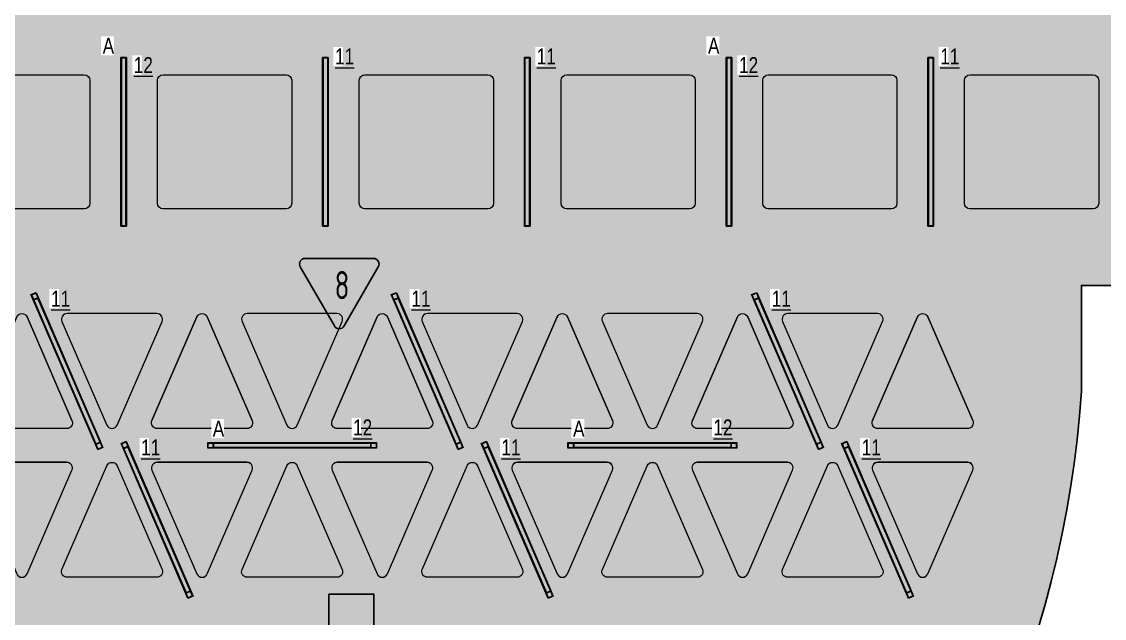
# Model space of a CAD drawing. Header units: millimetres. Extents: x -510890 to 418982, y -118257 to 141350.
# Drawn here: x -197412 to -187796, y 112894 to 118193 of the extents above; entities that cross this region are included whole.
import ezdxf

# ---------------------------------------------------------------- set-up
doc = ezdxf.new("R2010")
doc.units = ezdxf.units.MM
for name, color, linetype, lineweight in [('_ЭОМ_ОБЩ_Освещение_текст тип светильника', 172, 'Continuous', 50), ('_ЭОМ_светильник А', 1, 'Continuous', 35), ('_ЭОМ_светильник Р', 4, 'Continuous', 35), ('АР_Потолки_Штриховка', 252, 'Continuous', 0)]:
    doc.layers.add(name, color=color, linetype=linetype, lineweight=lineweight)
doc.layers.add('RAL 9010', color=7, linetype='Continuous')
doc.layers.add('X-ref Light', color=250, linetype='Continuous')
for name, color, linetype, lineweight, true_color in [('АР_Потолок_RAL 095 85 40', 7, 'Continuous', 5, 0xddc87a), ('АР_Потолок_RAL 100 70 20', 7, 'Continuous', 5, 0xb3ac85), ('АР_Потолок_Покраска', 7, 'Continuous', 5, 0x007399), ('АР_Потолок_Текстура дерево', 7, 'Continuous', 5, 0xe7bf8e)]:
    doc.layers.add(name, color=color, linetype=linetype, lineweight=lineweight, true_color=true_color)
doc.layers.get('X-ref Light').off()
doc.styles.add('ISOCPEUR', font='isocpeur.ttf', dxfattribs={"height": 799.9999999999999})
doc.styles.add('ГОСТ', font='cad.shx', dxfattribs={"width": 0.8})

# ---------------------------------------------------------------- blocks, each defined once
blk = doc.blocks.new('RVE-PLS5070-1500-P')
at = {"color": 0, "linetype": 'ByBlock', "lineweight": -2, "ltscale": 40}
for points in [[(750, -25), (-750, -25), (-750, 25), (750, 25)], [(745, -20), (-745, -20), (-745, 20), (745, 20)]]:
    blk.add_lwpolyline(points, close=True, dxfattribs=at)
blk = doc.blocks.new('A$C35e846bc')
at = {"layer": 'АР_Потолки_Штриховка', "color": 18, "lineweight": 18, "ltscale": 100, "true_color": 0x000000}
for points in [[(11973.65490461164, 59619.99861560436), (11973.65490461164, 58119.99861560436), (12023.65490461164, 58119.99861560436), (12023.65490461164, 59619.99861560436)], [(13765.65490461164, 59619.99861560436), (13765.65490461164, 58119.99861560436), (13815.65490461164, 58119.99861560436), (13815.65490461164, 59619.99861560436)], [(15557.65490461164, 59619.99861560436), (15557.65490461164, 58119.99861560436), (15607.65490461164, 58119.99861560436), (15607.65490461164, 59619.99861560436)], [(17349.65490461164, 59619.99861560436), (17349.65490461164, 58119.99861560436), (17399.65490461164, 58119.99861560436), (17399.65490461164, 59619.99861560436)], [(19141.65490461164, 59619.99861560436), (19141.65490461164, 58119.99861560436), (19191.65490461164, 58119.99861560436), (19191.65490461164, 59619.99861560436)], [(11978.65490461164, 59614.99861560436), (11978.65490461164, 58124.99861560436), (12018.65490461164, 58124.99861560436), (12018.65490461164, 59614.99861560436)], [(13770.65490461164, 59614.99861560436), (13770.65490461164, 58124.99861560436), (13810.65490461164, 58124.99861560436), (13810.65490461164, 59614.99861560436)], [(15562.65490461164, 59614.99861560436), (15562.65490461164, 58124.99861560436), (15602.65490461164, 58124.99861560436), (15602.65490461164, 59614.99861560436)], [(17354.65490461164, 59614.99861560436), (17354.65490461164, 58124.99861560436), (17394.65490461164, 58124.99861560436), (17394.65490461164, 59614.99861560436)], [(19146.65490461164, 59614.99861560436), (19146.65490461164, 58124.99861560436), (19186.65490461164, 58124.99861560436), (19186.65490461164, 59614.99861560436)], [(11795.75937178754, 56201.73290471407), (11239.29273322248, 57486.39040474268), (11193.41239836835, 57466.51592771383), (11749.87903693342, 56181.85842768522)], [(11789.18389037275, 56204.33349053236), (11236.69214728498, 57479.81492344709), (11199.98787978315, 57463.91534189554), (11752.47962287092, 56188.43390898081)], [(14995.75937178754, 56201.73290471407), (14439.29273322248, 57486.39040474268), (14393.41239836835, 57466.51592771383), (14949.87903693342, 56181.85842768522)], [(14989.18389037275, 56204.33349053236), (14436.69214728498, 57479.81492344709), (14399.98787978315, 57463.91534189554), (14952.47962287092, 56188.43390898081)], [(18195.75937178754, 56201.73290471407), (17639.29273322248, 57486.39040474268), (17593.41239836835, 57466.51592771383), (18149.87903693342, 56181.85842768522)], [(18189.18389037275, 56204.33349053236), (17636.69214728498, 57479.81492344709), (17599.98787978315, 57463.91534189554), (18152.47962287092, 56188.43390898081)], [(12595.75937178754, 54880.98236547085), (12039.29273322248, 56165.63986549946), (11993.41239836835, 56145.76538847061), (12549.87903693342, 54861.107888442)], [(12589.18389037275, 54883.58295128914), (12036.69214728498, 56159.06438420387), (11999.98787978315, 56143.16480265232), (12552.47962287092, 54867.68336973758)], [(12794.58500292921, 56198.74914656254), (14194.58500292921, 56198.74914656254), (14194.58500292921, 56148.74914656254), (12794.58500292921, 56148.74914656254)], [(12799.58500292921, 56193.74914656254), (14189.58500292921, 56193.74914656254), (14189.58500292921, 56153.74914656254), (12799.58500292921, 56153.74914656254)], [(15795.75937178754, 54880.98236547085), (15239.29273322248, 56165.63986549946), (15193.41239836835, 56145.76538847061), (15749.87903693342, 54861.107888442)], [(15789.18389037275, 54883.58295128914), (15236.69214728498, 56159.06438420387), (15199.98787978315, 56143.16480265232), (15752.47962287092, 54867.68336973758)], [(15994.58500292921, 56198.74914656254), (17394.58500292921, 56198.74914656254), (17394.58500292921, 56148.74914656254), (15994.58500292921, 56148.74914656254)], [(15999.58500292921, 56193.74914656254), (17389.58500292921, 56193.74914656254), (17389.58500292921, 56153.74914656254), (15999.58500292921, 56153.74914656254)], [(18995.75937178754, 54880.98236547085), (18439.29273322248, 56165.63986549946), (18393.41239836835, 56145.76538847061), (18949.87903693342, 54861.107888442)], [(18989.18389037275, 54883.58295128914), (18436.69214728498, 56159.06438420387), (18399.98787978315, 56143.16480265232), (18952.47962287092, 54867.68336973758)]]:
    blk.add_lwpolyline(points, close=True, dxfattribs=at)
for points in [[(10556.65490842634, 59465.99860725971), (11648.65490842634, 59465.99860725971, -0.414213562373095), (11698.65490842634, 59415.99860725971), (11698.65490842634, 58323.99860725971, -0.414213562373095), (11648.65490842634, 58273.99860725971), (10556.65490842634, 58273.99860725971, -0.414213562373095), (10506.65490842634, 58323.99860725971), (10506.65490842634, 59415.99860725971, -0.414213562373095)], [(12298.65490842634, 58323.99860725971), (12298.65490842634, 59415.99860725971, -0.414213562373095), (12348.65490842634, 59465.99860725971), (13440.65490842634, 59465.99860725971, -0.414213562373095), (13490.65490842634, 59415.99860725971), (13490.65490842634, 58323.99860725971, -0.414213562373095), (13440.65490842634, 58273.99860725971), (12348.65490842634, 58273.99860725971, -0.414213562373095)], [(14140.65490842634, 59465.99860725971), (15232.65490842634, 59465.99860725971, -0.414213562373095), (15282.65490842634, 59415.99860725971), (15282.65490842634, 58323.99860725971, -0.414213562373095), (15232.65490842634, 58273.99860725971), (14140.65490842634, 58273.99860725971, -0.414213562373095), (14090.65490842634, 58323.99860725971), (14090.65490842634, 59415.99860725971, -0.414213562373095)], [(15882.65490842634, 58323.99860725971), (15882.65490842634, 59415.99860725971, -0.414213562373095), (15932.65490842634, 59465.99860725971), (17024.65490842634, 59465.99860725971, -0.414213562373095), (17074.65490842634, 59415.99860725971), (17074.65490842634, 58323.99860725971, -0.414213562373095), (17024.65490842634, 58273.99860725971), (15932.65490842634, 58273.99860725971, -0.414213562373095)], [(17724.65490842634, 59465.99860725971), (18816.65490842634, 59465.99860725971, -0.414213562373095), (18866.65490842634, 59415.99860725971), (18866.65490842634, 58323.99860725971, -0.414213562373095), (18816.65490842634, 58273.99860725971), (17724.65490842634, 58273.99860725971, -0.414213562373095), (17674.65490842634, 58323.99860725971), (17674.65490842634, 59415.99860725971, -0.414213562373095)], [(19466.65490842634, 58323.99860725971), (19466.65490842634, 59415.99860725971, -0.414213562373095), (19516.65490842634, 59465.99860725971), (20608.65490842634, 59465.99860725971, -0.414213562373095), (20658.65490842634, 59415.99860725971), (20658.65490842634, 58323.99860725971, -0.414213562373095), (20608.65490842634, 58273.99860725971), (19516.65490842634, 58273.99860725971, -0.414213562373095)]]:
    blk.add_lwpolyline(points, format="xyb", close=True, dxfattribs=at)
for points in [[(11539.31584361219, 56393.62362359138, -0.5396909000634912), (11493.43550780439, 56323.74914656254), (10695.73273184919, 56323.74914656254, -0.5396909000634947), (10649.85239699506, 56393.62362359138), (11048.70378497266, 57314.374162775, -0.6566107861974896), (11140.46445563459, 57314.374162775), (11539.31584361219, 56393.62362359138)], [(12339.31584361219, 57274.62520883651, 0.5396909000634912), (12293.43550780439, 57344.49968586536), (11495.73273184919, 57344.49968586536, 0.5396909000634947), (11449.85239699506, 57274.62520883651), (11848.70378497266, 56353.87466953369, 0.6566107861974896), (11940.46445563459, 56353.87466953369), (12339.31584361219, 57274.62520883651)], [(13139.31584361219, 56393.62362359138, -0.5396909000634912), (13093.43550780439, 56323.74914656254), (12295.73273184919, 56323.74914656254, -0.5396909000634947), (12249.85239699506, 56393.62362359138), (12648.70378497266, 57314.374162775, -0.6566107861974896), (12740.46445563459, 57314.374162775), (13139.31584361219, 56393.62362359138)], [(13939.31584361219, 57274.62520883651, 0.5396909000634912), (13893.43550780439, 57344.49968586536), (13095.73273184919, 57344.49968586536, 0.5396909000634947), (13049.85239699506, 57274.62520883651), (13448.70378497266, 56353.87466953369, 0.6566107861974896), (13540.46445563459, 56353.87466953369), (13939.31584361219, 57274.62520883651)], [(14739.31584361219, 56393.62362359138, -0.5396909000634912), (14693.43550780439, 56323.74914656254), (13895.73273184919, 56323.74914656254, -0.5396909000634947), (13849.85239699506, 56393.62362359138), (14248.70378497266, 57314.374162775, -0.6566107861974896), (14340.46445563459, 57314.374162775), (14739.31584361219, 56393.62362359138)], [(15539.31584361219, 57274.62520883651, 0.5396909000634912), (15493.43550780439, 57344.49968586536), (14695.73273184919, 57344.49968586536, 0.5396909000634947), (14649.85239699506, 57274.62520883651), (15048.70378497266, 56353.87466953369, 0.6566107861974896), (15140.46445563459, 56353.87466953369), (15539.31584361219, 57274.62520883651)], [(16339.31584361219, 56393.62362359138, -0.5396909000634912), (16293.43550780439, 56323.74914656254), (15495.73273184919, 56323.74914656254, -0.5396909000634947), (15449.85239699506, 56393.62362359138), (15848.70378497266, 57314.374162775, -0.6566107861974896), (15940.46445563459, 57314.374162775), (16339.31584361219, 56393.62362359138)], [(17139.31584361219, 57274.62520883651, 0.5396909000634912), (17093.43550780439, 57344.49968586536), (16295.73273184919, 57344.49968586536, 0.5396909000634947), (16249.85239699506, 57274.62520883651), (16648.70378497266, 56353.87466953369, 0.6566107861974896), (16740.46445563459, 56353.87466953369), (17139.31584361219, 57274.62520883651)], [(17939.31584361219, 56393.62362359138, -0.5396909000634912), (17893.43550780439, 56323.74914656254), (17095.73273184919, 56323.74914656254, -0.5396909000634947), (17049.85239699506, 56393.62362359138), (17448.70378497266, 57314.374162775, -0.6566107861974896), (17540.46445563459, 57314.374162775), (17939.31584361219, 56393.62362359138)], [(18739.31584361219, 57274.62520883651, 0.5396909000634912), (18693.43550780439, 57344.49968586536), (17895.73273184919, 57344.49968586536, 0.5396909000634947), (17849.85239699506, 57274.62520883651), (18248.70378497266, 56353.87466953369, 0.6566107861974896), (18340.46445563459, 56353.87466953369), (18739.31584361219, 57274.62520883651)], [(19539.31584361219, 56393.62362359138, -0.5396909000634912), (19493.43550780439, 56323.74914656254), (18695.73273184919, 56323.74914656254, -0.5396909000634947), (18649.85239699506, 56393.62362359138), (19048.70378497266, 57314.374162775, -0.6566107861974896), (19140.46445563459, 57314.374162775), (19539.31584361219, 56393.62362359138)], [(11539.31584361219, 55953.8746696529, 0.5396909000634912), (11493.43550780439, 56023.74914656254), (10695.73273184919, 56023.74914656254, 0.5396909000634947), (10649.85239699506, 55953.8746696529), (11048.70378497266, 55033.12413035007, 0.6566107861974896), (11140.46445563459, 55033.12413035007), (11539.31584361219, 55953.8746696529)], [(12339.31584361219, 55072.87308428856, -0.5396909000634912), (12293.43550780439, 55002.99860725971), (11495.73273184919, 55002.99860725971, -0.5396909000634947), (11449.85239699506, 55072.87308428856), (11848.70378497266, 55993.62362359138, -0.6566107861974896), (11940.46445563459, 55993.62362359138), (12339.31584361219, 55072.87308428856)], [(13139.31584361219, 55953.8746696529, 0.5396909000634912), (13093.43550780439, 56023.74914656254), (12295.73273184919, 56023.74914656254, 0.5396909000634947), (12249.85239699506, 55953.8746696529), (12648.70378497266, 55033.12413035007, 0.6566107861974896), (12740.46445563459, 55033.12413035007), (13139.31584361219, 55953.8746696529)], [(13939.31584361219, 55072.87308428856, -0.5396909000634912), (13893.43550780439, 55002.99860725971), (13095.73273184919, 55002.99860725971, -0.5396909000634947), (13049.85239699506, 55072.87308428856), (13448.70378497266, 55993.62362359138, -0.6566107861974896), (13540.46445563459, 55993.62362359138), (13939.31584361219, 55072.87308428856)], [(14739.31584361219, 55953.8746696529, 0.5396909000634912), (14693.43550780439, 56023.74914656254), (13895.73273184919, 56023.74914656254, 0.5396909000634947), (13849.85239699506, 55953.8746696529), (14248.70378497266, 55033.12413035007, 0.6566107861974896), (14340.46445563459, 55033.12413035007), (14739.31584361219, 55953.8746696529)], [(15539.31584361219, 55072.87308428856, -0.5396909000634912), (15493.43550780439, 55002.99860725971), (14695.73273184919, 55002.99860725971, -0.5396909000634947), (14649.85239699506, 55072.87308428856), (15048.70378497266, 55993.62362359138, -0.6566107861974896), (15140.46445563459, 55993.62362359138), (15539.31584361219, 55072.87308428856)], [(16339.31584361219, 55953.8746696529, 0.5396909000634912), (16293.43550780439, 56023.74914656254), (15495.73273184919, 56023.74914656254, 0.5396909000634947), (15449.85239699506, 55953.8746696529), (15848.70378497266, 55033.12413035007, 0.6566107861974896), (15940.46445563459, 55033.12413035007), (16339.31584361219, 55953.8746696529)], [(17139.31584361219, 55072.87308428856, -0.5396909000634912), (17093.43550780439, 55002.99860725971), (16295.73273184919, 55002.99860725971, -0.5396909000634947), (16249.85239699506, 55072.87308428856), (16648.70378497266, 55993.62362359138, -0.6566107861974896), (16740.46445563459, 55993.62362359138), (17139.31584361219, 55072.87308428856)], [(17939.31584361219, 55953.8746696529, 0.5396909000634912), (17893.43550780439, 56023.74914656254), (17095.73273184919, 56023.74914656254, 0.5396909000634947), (17049.85239699506, 55953.8746696529), (17448.70378497266, 55033.12413035007, 0.6566107861974896), (17540.46445563459, 55033.12413035007), (17939.31584361219, 55953.8746696529)], [(18739.31584361219, 55072.87308428856, -0.5396909000634912), (18693.43550780439, 55002.99860725971), (17895.73273184919, 55002.99860725971, -0.5396909000634947), (17849.85239699506, 55072.87308428856), (18248.70378497266, 55993.62362359138, -0.6566107861974896), (18340.46445563459, 55993.62362359138), (18739.31584361219, 55072.87308428856)], [(19539.31584361219, 55953.8746696529, 0.5396909000634912), (19493.43550780439, 56023.74914656254), (18695.73273184919, 56023.74914656254, 0.5396909000634947), (18649.85239699506, 55953.8746696529), (19048.70378497266, 55033.12413035007, 0.6566107861974896), (19140.46445563459, 55033.12413035007), (19539.31584361219, 55953.8746696529)]]:
    blk.add_lwpolyline(points, format="xyb", dxfattribs=at)
at = {"layer": '_ЭОМ_светильник А', "color": 18, "lineweight": 18, "ltscale": 100, "true_color": 0x000000, "rotation": 270}
for p in [(11998.65490461164, 58869.99861560436), (17374.65490461164, 58869.99861560436)]:
    blk.add_blockref('RVE-PLS5070-1500-P', p, dxfattribs=at)
at = {"layer": '_ЭОМ_светильник Р', "color": 18, "lineweight": 18, "ltscale": 100, "true_color": 0x000000}
for p, rotation in [((13790.65490461164, 58869.99861560436), 89.99999999999997), ((15582.65490461164, 58869.99861560436), 89.99999999999997), ((19166.65490461164, 58869.99861560436), 89.99999999999997), ((11494.58588507795, 56834.12441621395), 293.3109098092323), ((14694.58588507795, 56834.12441621395), 293.3109098092323), ((17894.58588507795, 56834.12441621395), 293.3109098092323), ((12294.58588507795, 55513.37387697073), 293.3109098092323), ((15494.58588507795, 55513.37387697073), 293.3109098092323), ((18694.58588507795, 55513.37387697073), 293.3109098092323)]:
    blk.add_blockref('RVE-PLS5070-1500-P', p, dxfattribs=dict(at, rotation=rotation))
at = {"layer": '_ЭОМ_светильник А', "color": 18, "lineweight": 18, "ltscale": 100, "true_color": 0x000000, "char_height": 142.1875, "width": 86.04374658316377, "attachment_point": 1, "style": 'ГОСТ', "bg_fill": 3, "box_fill_scale": 1.1, "bg_fill_color": 256, "bg_fill_transparency": 0}
for insert in [(11812.03742825415, 59793.70635615225), (17188.03742825415, 59793.70635615225)]:
    blk.add_mtext('А', dxfattribs=dict(at, insert=insert))
at = {"layer": '_ЭОМ_ОБЩ_Освещение_текст тип светильника', "color": 18, "lineweight": 18, "ltscale": 40, "true_color": 0x000000, "char_height": 142.1875, "width": 55.871829552576, "attachment_point": 1, "style": 'ГОСТ', "bg_fill": 3, "box_fill_scale": 1.1, "bg_fill_color": 256, "bg_fill_transparency": 0}
for s, insert in [('{\\L12}', (12088.26461012824, 59622.51751005196, 5.000000000000015e-09)), ('{\\L11}', (13875.49135848577, 59699.00183526101)), ('{\\L11}', (15667.49135848577, 59699.00183526101)), ('{\\L12}', (17464.26461012824, 59622.51751005196, 5.000000000000015e-09)), ('{\\L11}', (19251.49135848577, 59699.00183526101)), ('{\\L11}', (11353.75702230004, 57547.70088108297)), ('{\\L11}', (14553.75702230004, 57547.70088108297)), ('{\\L11}', (17753.75702230004, 57547.70088108297)), ('{\\L12}', (14036.41062593105, 56404.45699842472)), ('{\\L12}', (17236.41062593105, 56404.45699842472)), ('{\\L11}', (12153.75702230004, 56226.95034183975)), ('{\\L11}', (15353.75702230004, 56226.95034183975)), ('{\\L11}', (18553.75702230004, 56226.95034183975))]:
    blk.add_mtext(s, dxfattribs=dict(at, insert=insert))
at = {"layer": '_ЭОМ_светильник А', "color": 18, "lineweight": 18, "ltscale": 100, "true_color": 0x000000, "char_height": 142.1875, "width": 86.04374658316377, "attachment_point": 1, "style": 'ГОСТ', "bg_fill": 3, "box_fill_scale": 1.1, "bg_fill_color": 256, "bg_fill_transparency": 0}
for insert in [(12789.72673784615, 56394.27896346041), (15989.72673784615, 56394.27896346041)]:
    blk.add_mtext('А', dxfattribs=dict(at, insert=insert))
at = {"layer": '_ЭОМ_светильник А', "color": 18, "lineweight": 18, "ltscale": 100, "true_color": 0x000000, "rotation": 180}
for p in [(13494.58500292921, 56173.74914656254), (16694.58500292921, 56173.74914656254)]:
    blk.add_blockref('RVE-PLS5070-1500-P', p, dxfattribs=at)

msp = doc.modelspace()

# ---------------------------------------------------------------- hatches: boundary and pattern name
at = {"layer": 'RAL 9010', "ltscale": 100, "true_color": 0xe1be89}
h = msp.add_hatch(color=31, dxfattribs=at)
h.dxf.hatch_style = 1
h.paths.add_polyline_path([(-195763.3698919887, 115570.5569352632, 0.6566107861821062), (-195855.1305626497, 115570.5569352632), (-196253.9819507154, 114649.8063958763, 0.5396909000704397), (-196208.1016155522, 114579.9319190497), (-195410.398839563, 114579.9319190497, 0.539690900070439), (-195364.5185041126, 114649.8063963139)])
h = msp.add_hatch(color=31, dxfattribs=at)
h.dxf.hatch_style = 1
h.paths.add_polyline_path([(-192964.5185041116, 115530.8079810905, 0.539690900055195), (-193010.398839563, 115600.6824583525), (-193808.1016155522, 115600.6824583525, 0.5396909000551948), (-193853.9819507163, 115530.8079815281), (-193455.1305626507, 114610.057442022, 0.6566107862158973), (-193363.3698919877, 114610.057442022)])
h = msp.add_hatch(color=31, dxfattribs=at)
h.dxf.hatch_style = 1
h.paths.add_polyline_path([(-190963.3698919887, 115570.5569352632, 0.6566107861821062), (-191055.1305626497, 115570.5569352632), (-191453.9819507154, 114649.8063958763, 0.5396909000704397), (-191408.1016155522, 114579.9319190497), (-190610.398839563, 114579.9319190497, 0.539690900070439), (-190564.5185041126, 114649.8063963139)])
h = msp.add_hatch(color=31, dxfattribs=at)
h.dxf.hatch_style = 1
h.paths.add_polyline_path([(-197455.1305626507, 113289.3069028384, 0.6566107862158973), (-197363.3698919877, 113289.3069028384), (-196964.5185041272, 114210.057441871, 0.5396909000551943), (-197010.3988395239, 114279.9319190497), (-197808.1016155913, 114279.9319190497, 0.5396909000551955), (-197853.9819507007, 114210.0574423085)])
h = msp.add_hatch(color=31, dxfattribs=at)
h.dxf.hatch_style = 1
h.paths.add_polyline_path([(-195453.9819507163, 113329.0558565713, 0.5396909000551949), (-195408.1016155522, 113259.1813797469), (-194610.398839563, 113259.1813797469, 0.5396909000551949), (-194564.5185041116, 113329.0558570089), (-194963.3698919877, 114249.8063960774, 0.6566107862158973), (-195055.1305626507, 114249.8063960774)])
h = msp.add_hatch(color=31, dxfattribs=at)
h.dxf.hatch_style = 1
h.paths.add_polyline_path([(-193008.1016155913, 114279.9319190497, 0.5396909000551953), (-193053.9819507007, 114210.0574423085), (-192655.1305626507, 113289.3069028384, 0.6566107862158973), (-192563.3698919877, 113289.3069028384), (-192164.5185041272, 114210.057441871, 0.5396909000551949), (-192210.3988395239, 114279.9319190497)])
h = msp.add_hatch(color=31, dxfattribs=at)
h.dxf.hatch_style = 1
h.paths.add_polyline_path([(-190653.9819507163, 113329.0558565713, 0.5396909000551949), (-190608.1016155522, 113259.1813797469), (-189810.398839563, 113259.1813797469, 0.5396909000551949), (-189764.5185041116, 113329.0558570089), (-190163.3698919877, 114249.8063960774, 0.6566107862158973), (-190255.1305626507, 114249.8063960774)])
at = {"layer": 'АР_Потолки_Штриховка', "ltscale": 100, "true_color": 0xf8f6b0}
h = msp.add_hatch(color=51, dxfattribs=at)
h.dxf.hatch_style = 1
h.paths.add_polyline_path([(-196525.1794430112, 117870.6824666972), (-196525.1794430112, 116380.6824666972), (-196485.1794430112, 116380.6824666972), (-196485.1794430112, 117870.6824666972)])
h = msp.add_hatch(color=51, dxfattribs=at)
h.dxf.hatch_style = 1
h.paths.add_polyline_path([(-194733.1794430112, 117870.6824666972), (-194733.1794430112, 116380.6824666972), (-194693.1794430112, 116380.6824666972), (-194693.1794430112, 117870.6824666972)])
h = msp.add_hatch(color=51, dxfattribs=at)
h.dxf.hatch_style = 1
h.paths.add_polyline_path([(-192941.1794430112, 117870.6824666972), (-192941.1794430112, 116380.6824666972), (-192901.1794430112, 116380.6824666972), (-192901.1794430112, 117870.6824666972)])
h = msp.add_hatch(color=51, dxfattribs=at)
h.dxf.hatch_style = 1
h.paths.add_polyline_path([(-191149.1794430112, 117870.6824666972), (-191149.1794430112, 116380.6824666972), (-191109.1794430112, 116380.6824666972), (-191109.1794430112, 117870.6824666972)])
h = msp.add_hatch(color=51, dxfattribs=at)
h.dxf.hatch_style = 1
h.paths.add_polyline_path([(-189357.1794430112, 117870.6824666972), (-189357.1794430112, 116380.6824666972), (-189317.1794430112, 116380.6824666972), (-189317.1794430112, 117870.6824666972)])
h = msp.add_hatch(color=51, dxfattribs=at)
h.dxf.hatch_style = 1
h.paths.add_polyline_path([(-196714.6691759696, 114460.5081544037), (-197267.1422003378, 115735.9976959343), (-197303.8464678397, 115720.0981143827), (-196751.3734434714, 114444.6085727329)])
h = msp.add_hatch(color=51, dxfattribs=at)
h.dxf.hatch_style = 1
h.paths.add_polyline_path([(-193514.6691759696, 114460.5081544037), (-194067.1422003378, 115735.9976959343), (-194103.8464678397, 115720.0981143827), (-193551.3734434714, 114444.6085727329)])
h = msp.add_hatch(color=51, dxfattribs=at)
h.dxf.hatch_style = 1
h.paths.add_polyline_path([(-190314.6691759696, 114460.5081544037), (-190867.1422003378, 115735.9976959343), (-190903.8464678397, 115720.0981143827), (-190351.3734434714, 114444.6085727329)])
h = msp.add_hatch(color=51, dxfattribs=at)
h.dxf.hatch_style = 1
h.paths.add_polyline_path([(-195704.2493446936, 114449.9319190497), (-194314.2493446936, 114449.9319190497), (-194314.2493446936, 114409.9319190497), (-195704.2493446936, 114409.9319190497)])
h = msp.add_hatch(color=51, dxfattribs=at)
h.dxf.hatch_style = 1
h.paths.add_polyline_path([(-192504.2493446936, 114449.9319190497), (-191114.2493446936, 114449.9319190497), (-191114.2493446936, 114409.9319190497), (-192504.2493446936, 114409.9319190497)])
h = msp.add_hatch(color=51, dxfattribs=at)
h.dxf.hatch_style = 1
h.paths.add_polyline_path([(-195914.6691759696, 113139.7576151604), (-196467.1422003378, 114415.247156691), (-196503.8464678397, 114399.3475751395), (-195951.3734434714, 113123.8580334897)])
h = msp.add_hatch(color=51, dxfattribs=at)
h.dxf.hatch_style = 1
h.paths.add_polyline_path([(-192714.6691759696, 113139.7576151604), (-193267.1422003378, 114415.247156691), (-193303.8464678397, 114399.3475751395), (-192751.3734434714, 113123.8580334897)])
h = msp.add_hatch(color=51, dxfattribs=at)
h.dxf.hatch_style = 1
h.paths.add_polyline_path([(-189514.6691759696, 113139.7576151604), (-190067.1422003378, 114415.247156691), (-190103.8464678397, 114399.3475751395), (-189551.3734434714, 113123.8580334897)])
at = {"layer": 'АР_Потолок_RAL 095 85 40', "transparency": 33554687}
h = msp.add_hatch(color=256, dxfattribs=at)
h.dxf.hatch_style = 1
h.paths.add_polyline_path([(-193271.1794391965, 116529.6824583525, 0.4142135623730951), (-193221.1794391965, 116579.6824583525), (-193221.1794391965, 117671.6824583525, 0.4142135623730951), (-193271.1794391965, 117721.6824583525), (-194363.1794391965, 117721.6824583525, 0.4142135623730951), (-194413.1794391965, 117671.6824583525), (-194413.1794391965, 116579.6824583525, 0.4142135623730951), (-194363.1794391965, 116529.6824583525)])
h = msp.add_hatch(color=256, dxfattribs=at)
h.dxf.hatch_style = 1
h.paths.add_polyline_path([(-187845.1794391965, 117671.6824583525, 0.4142135623730951), (-187895.1794391965, 117721.6824583525), (-188987.1794391965, 117721.6824583525, 0.4142135623730951), (-189037.1794391965, 117671.6824583525), (-189037.1794391965, 116579.6824583525, 0.4142135623730951), (-188987.1794391965, 116529.6824583525), (-187895.1794391965, 116529.6824583525, 0.4142135623730951), (-187845.1794391965, 116579.6824583525)])
h = msp.add_hatch(color=256, dxfattribs=at)
h.dxf.hatch_style = 1
h.paths.add_polyline_path([(-196164.5185041116, 115530.8079810905, 0.539690900055195), (-196210.398839563, 115600.6824583525), (-197008.1016155522, 115600.6824583525, 0.5396909000551948), (-197053.9819507163, 115530.8079815281), (-196655.1305626507, 114610.057442022, 0.6566107862158973), (-196563.3698919877, 114610.057442022)])
h = msp.add_hatch(color=256, dxfattribs=at)
h.dxf.hatch_style = 1
h.paths.add_polyline_path([(-194163.3698919887, 115570.5569352632, 0.6566107861821062), (-194255.1305626497, 115570.5569352632), (-194653.9819507154, 114649.8063958763, 0.5396909000704397), (-194608.1016155522, 114579.9319190497), (-193810.398839563, 114579.9319190497, 0.539690900070439), (-193764.5185041126, 114649.8063963139)])
h = msp.add_hatch(color=256, dxfattribs=at)
h.dxf.hatch_style = 1
h.paths.add_polyline_path([(-191855.1305626507, 114610.057442022, 0.6566107862158973), (-191763.3698919877, 114610.057442022), (-191364.5185041116, 115530.8079810905, 0.5396909000551949), (-191410.398839563, 115600.6824583525), (-192208.1016155522, 115600.6824583525, 0.5396909000551949), (-192253.9819507163, 115530.8079815281)])
h = msp.add_hatch(color=256, dxfattribs=at)
h.dxf.hatch_style = 1
h.paths.add_polyline_path([(-189363.3698919887, 115570.5569352632, 0.6566107861821062), (-189455.1305626497, 115570.5569352632), (-189853.9819507154, 114649.8063958763, 0.5396909000704397), (-189808.1016155522, 114579.9319190497), (-189010.398839563, 114579.9319190497, 0.539690900070439), (-188964.5185041126, 114649.8063963139)])
h = msp.add_hatch(color=256, dxfattribs=at)
h.dxf.hatch_style = 1
h.paths.add_polyline_path([(-196208.1016155913, 114279.9319190497, 0.5396909000551953), (-196253.9819507007, 114210.0574423085), (-195855.1305626507, 113289.3069028384, 0.6566107862158973), (-195763.3698919877, 113289.3069028384), (-195364.5185041272, 114210.057441871, 0.5396909000551949), (-195410.3988395239, 114279.9319190497)])
h = msp.add_hatch(color=256, dxfattribs=at)
h.dxf.hatch_style = 1
h.paths.add_polyline_path([(-193363.3698919877, 114249.8063960774, 0.6566107862158973), (-193455.1305626507, 114249.8063960774), (-193853.9819507163, 113329.0558565713, 0.5396909000551949), (-193808.1016155522, 113259.1813797469), (-193010.398839563, 113259.1813797469, 0.5396909000551945), (-192964.5185041116, 113329.0558570089)])
h = msp.add_hatch(color=256, dxfattribs=at)
h.dxf.hatch_style = 1
h.paths.add_polyline_path([(-191055.1305626507, 113289.3069028384, 0.6566107862158973), (-190963.3698919877, 113289.3069028384), (-190564.5185041272, 114210.057441871, 0.5396909000551943), (-190610.3988395239, 114279.9319190497), (-191408.1016155913, 114279.9319190497, 0.5396909000551955), (-191453.9819507007, 114210.0574423085)])
at = {"layer": 'АР_Потолок_RAL 100 70 20', "transparency": 33554687}
h = msp.add_hatch(color=256, dxfattribs=at)
h.dxf.hatch_style = 1
h.paths.add_polyline_path([(-196855.1794391965, 116529.6824583525, 0.4142135623730951), (-196805.1794391965, 116579.6824583525), (-196805.1794391965, 117671.6824583525, 0.4142135623730951), (-196855.1794391965, 117721.6824583525), (-197947.1794391965, 117721.6824583525, 0.4142135623730951), (-197997.1794391965, 117671.6824583525), (-197997.1794391965, 116579.6824583525, 0.4142135623730951), (-197947.1794391965, 116529.6824583525)])
h = msp.add_hatch(color=256, dxfattribs=at)
h.dxf.hatch_style = 1
h.paths.add_polyline_path([(-191429.1794391965, 117671.6824583525, 0.4142135623730951), (-191479.1794391965, 117721.6824583525), (-192571.1794391965, 117721.6824583525, 0.4142135623730951), (-192621.1794391965, 117671.6824583525), (-192621.1794391965, 116579.6824583525, 0.4142135623730951), (-192571.1794391965, 116529.6824583525), (-191479.1794391965, 116529.6824583525, 0.4142135623730951), (-191429.1794391965, 116579.6824583525)])
h = msp.add_hatch(color=256, dxfattribs=at)
h.dxf.hatch_style = 1
h.paths.add_polyline_path([(-197363.3698919887, 115570.5569352632, 0.6566107861821062), (-197455.1305626497, 115570.5569352632), (-197853.9819507154, 114649.8063958763, 0.5396909000704397), (-197808.1016155522, 114579.9319190497), (-197010.398839563, 114579.9319190497, 0.539690900070439), (-196964.5185041126, 114649.8063963139)])
h = msp.add_hatch(color=256, dxfattribs=at)
h.dxf.hatch_style = 1
h.paths.add_polyline_path([(-195055.1305626507, 114610.057442022, 0.6566107862158973), (-194963.3698919877, 114610.057442022), (-194564.5185041116, 115530.8079810905, 0.5396909000551949), (-194610.398839563, 115600.6824583525), (-195408.1016155522, 115600.6824583525, 0.5396909000551949), (-195453.9819507163, 115530.8079815281)])
h = msp.add_hatch(color=256, dxfattribs=at)
h.dxf.hatch_style = 1
h.paths.add_polyline_path([(-192563.3698919887, 115570.5569352632, 0.6566107861821062), (-192655.1305626497, 115570.5569352632), (-193053.9819507154, 114649.8063958763, 0.5396909000704397), (-193008.1016155522, 114579.9319190497), (-192210.398839563, 114579.9319190497, 0.539690900070439), (-192164.5185041126, 114649.8063963139)])
h = msp.add_hatch(color=256, dxfattribs=at)
h.dxf.hatch_style = 1
h.paths.add_polyline_path([(-190255.1305626507, 114610.057442022, 0.6566107862158973), (-190163.3698919877, 114610.057442022), (-189764.5185041116, 115530.8079810905, 0.5396909000551949), (-189810.398839563, 115600.6824583525), (-190608.1016155522, 115600.6824583525, 0.5396909000551949), (-190653.9819507163, 115530.8079815281)])
h = msp.add_hatch(color=256, dxfattribs=at)
h.dxf.hatch_style = 1
h.paths.add_polyline_path([(-196563.3698919877, 114249.8063960774, 0.6566107862158973), (-196655.1305626507, 114249.8063960774), (-197053.9819507163, 113329.0558565713, 0.5396909000551949), (-197008.1016155522, 113259.1813797469), (-196210.398839563, 113259.1813797469, 0.5396909000551945), (-196164.5185041116, 113329.0558570089)])
h = msp.add_hatch(color=256, dxfattribs=at)
h.dxf.hatch_style = 1
h.paths.add_polyline_path([(-194255.1305626507, 113289.3069028384, 0.6566107862158973), (-194163.3698919877, 113289.3069028384), (-193764.5185041272, 114210.057441871, 0.5396909000551943), (-193810.3988395239, 114279.9319190497), (-194608.1016155913, 114279.9319190497, 0.5396909000551955), (-194653.9819507007, 114210.0574423085)])
h = msp.add_hatch(color=256, dxfattribs=at)
h.dxf.hatch_style = 1
h.paths.add_polyline_path([(-192253.9819507163, 113329.0558565713, 0.5396909000551949), (-192208.1016155522, 113259.1813797469), (-191410.398839563, 113259.1813797469, 0.5396909000551949), (-191364.5185041116, 113329.0558570089), (-191763.3698919877, 114249.8063960774, 0.6566107862158973), (-191855.1305626507, 114249.8063960774)])
h = msp.add_hatch(color=256, dxfattribs=at)
h.dxf.hatch_style = 1
h.paths.add_polyline_path([(-189455.1305626507, 113289.3069028384, 0.6566107862158973), (-189363.3698919877, 113289.3069028384), (-188964.5185041272, 114210.057441871, 0.5396909000551943), (-189010.3988395239, 114279.9319190497), (-189808.1016155913, 114279.9319190497, 0.5396909000551955), (-189853.9819507007, 114210.0574423085)])
at = {"layer": 'АР_Потолок_Покраска'}
h = msp.add_hatch(dxfattribs=at)
h.set_pattern_fill('CROSS', color=256, scale=25)
h.set_pattern_definition([(0, (238596.7765007019, 31501.12280482426), (158.75, 158.75), [79.375, -238.125]), (90, (238636.4640007019, 31461.43530482426), (-158.75, 158.75), [79.375, -238.125])])
h.paths.add_polyline_path([(-194033.915110983, 112400.6824583525), (-194433.915110983, 112400.6824583525), (-194433.9151109829, 112800.6824583525), (-194033.915110983, 112800.6824583525)])
edge = h.paths.add_edge_path()
edge.add_line((-200033.9151109831, 112800.6824583525), (-201173.7858857812, 112800.6768888425))
edge.add_line((-201173.7858857812, 112800.6768888425), (-201173.5999667562, 118400.6543505781))
edge.add_line((-201173.5999667562, 118400.6543505781), (-187913.9151109828, 118400.6824583524))
edge.add_line((-187913.9151109828, 118400.6824583524), (-187913.9151109829, 126000.9507611718))
edge.add_line((-187913.9151109829, 126000.9507611718), (-194313.9143507848, 126000.9484998179))
edge.add_line((-194313.9143507848, 126000.9484998179), (-194313.9258493003, 127350.6824583525))
edge.add_line((-194313.9258493003, 127350.6824583525), (-185384.4437674261, 127350.6824583525))
edge.add_line((-185384.4437674261, 127350.6824583525), (-185384.443767426, 118400.6824583525))
edge.add_line((-185384.443767426, 118400.6824583525), (-182153.9151109826, 118400.6824583525))
edge.add_line((-182153.9151109826, 118400.6824583525), (-182153.9151109826, 115850.6824583525))
edge.add_line((-182153.9151109826, 115850.6824583525), (-187998.9151109827, 115850.682458348))
edge.add_line((-187998.9151109827, 115850.682458348), (-187998.9151109784, 114910.6824583935))
edge.add_arc((-197124.0221651773, 115502.578915466), 9144.283469276654, 272.8206375194019, 356.2887310661569, ccw=False)
edge.add_line((-196674.0362802212, 106369.373953908), (-200033.9151109831, 106369.3739539165))
edge.add_line((-200033.9151109831, 106369.3739539165), (-200032.3499943294, 110700.9361331541))
edge.add_line((-200032.3499943294, 110700.9361331541), (-201173.3868589134, 110702.5364942346))
edge.add_line((-201173.3868589134, 110702.5364942346), (-201173.3880093214, 112400.6511419766))
edge.add_line((-201173.3880093214, 112400.6511419766), (-200033.1325526563, 112400.6824583525))
edge.add_line((-200033.1325526563, 112400.6824583525), (-200033.9151109831, 112800.6824583525))
at = {"layer": 'АР_Потолок_Текстура дерево', "transparency": 33554687}
h = msp.add_hatch(color=256, dxfattribs=at)
h.dxf.hatch_style = 1
h.paths.add_polyline_path([(-195013.1794391965, 117671.6824583525, 0.4142135623730951), (-195063.1794391965, 117721.6824583525), (-196155.1794391965, 117721.6824583525, 0.4142135623730951), (-196205.1794391965, 117671.6824583525), (-196205.1794391965, 116579.6824583525, 0.4142135623730951), (-196155.1794391965, 116529.6824583525), (-195063.1794391965, 116529.6824583525, 0.4142135623730951), (-195013.1794391965, 116579.6824583525)])
h = msp.add_hatch(color=256, dxfattribs=at)
h.dxf.hatch_style = 1
h.paths.add_polyline_path([(-189687.1794391965, 116529.6824583525, 0.4142135623730951), (-189637.1794391965, 116579.6824583525), (-189637.1794391965, 117671.6824583525, 0.4142135623730951), (-189687.1794391965, 117721.6824583525), (-190779.1794391965, 117721.6824583525, 0.4142135623730951), (-190829.1794391965, 117671.6824583525), (-190829.1794391965, 116579.6824583525, 0.4142135623730951), (-190779.1794391965, 116529.6824583525)])

# ---------------------------------------------------------------- linework, layer by layer
msp.add_lwpolyline([(-200033.9151109831, 112800.6824583525), (-201173.7858857812, 112800.6768888425), (-201173.5999667562, 118400.6543505781), (-187913.9151109828, 118400.6824583524), (-187913.9151109829, 126000.9507611718), (-194313.9143507848, 126000.9484998179), (-194313.9258493003, 127350.6824583525), (-185384.4437674261, 127350.6824583525), (-185384.443767426, 118400.6824583525), (-182153.9151109826, 118400.6824583525), (-182153.9151109826, 115850.6824583525), (-187998.9151109827, 115850.682458348), (-187998.9151109784, 114910.6824583935, -0.3812035354375339), (-196674.0362802212, 106369.373953908), (-200033.9151109831, 106369.3739539165), (-200032.3499943294, 110700.9361331541), (-201173.3868589134, 110702.5364942346), (-201173.3880093214, 112400.6511419766), (-200033.1325526563, 112400.6824583525)], format="xyb", close=True)
msp.add_lwpolyline([(-194893.9235923787, 116090.335689586), (-194287.7056516494, 116090.3356895858, -0.5773494962845065), (-194244.4044025325, 116015.3359268902), (-194547.513287049, 115490.335938682, -0.5773541042744643), (-194634.1161150605, 115490.335938682), (-194937.2247770242, 116015.3355414187, -0.5773491286020777), (-194893.9235923787, 116090.335689586, -1.710881644036777e-06)], format="xyb")
msp.add_lwpolyline([(-194684.1902620466, 113109.1813797469), (-194284.1902620466, 113109.1813797469), (-194284.1902620466, 112709.1813797469), (-194684.1902620466, 112709.1813797469)], close=True)
at = {"layer": 'АР_Потолки_Штриховка', "color": 18, "ltscale": 100, "true_color": 0x000000}
for points in [[(-196530.1794430112, 117875.6824666972), (-196530.1794430112, 116375.6824666972), (-196480.1794430112, 116375.6824666972), (-196480.1794430112, 117875.6824666972)], [(-196525.1794430112, 117870.6824666972), (-196525.1794430112, 116380.6824666972), (-196485.1794430112, 116380.6824666972), (-196485.1794430112, 117870.6824666972)], [(-194738.1794430112, 117875.6824666972), (-194738.1794430112, 116375.6824666972), (-194688.1794430112, 116375.6824666972), (-194688.1794430112, 117875.6824666972)], [(-194733.1794430112, 117870.6824666972), (-194733.1794430112, 116380.6824666972), (-194693.1794430112, 116380.6824666972), (-194693.1794430112, 117870.6824666972)], [(-192946.1794430112, 117875.6824666972), (-192946.1794430112, 116375.6824666972), (-192896.1794430112, 116375.6824666972), (-192896.1794430112, 117875.6824666972)], [(-192941.1794430112, 117870.6824666972), (-192941.1794430112, 116380.6824666972), (-192901.1794430112, 116380.6824666972), (-192901.1794430112, 117870.6824666972)], [(-191154.1794430112, 117875.6824666972), (-191154.1794430112, 116375.6824666972), (-191104.1794430112, 116375.6824666972), (-191104.1794430112, 117875.6824666972)], [(-191149.1794430112, 117870.6824666972), (-191149.1794430112, 116380.6824666972), (-191109.1794430112, 116380.6824666972), (-191109.1794430112, 117870.6824666972)], [(-189362.1794430112, 117875.6824666972), (-189362.1794430112, 116375.6824666972), (-189312.1794430112, 116375.6824666972), (-189312.1794430112, 117875.6824666972)], [(-189357.1794430112, 117870.6824666972), (-189357.1794430112, 116380.6824666972), (-189317.1794430112, 116380.6824666972), (-189317.1794430112, 117870.6824666972)], [(-196708.0749758353, 114457.9156772012), (-197264.5416144003, 115742.5731772298), (-197310.4219492545, 115722.698700201), (-196753.9553106894, 114438.0412001724)], [(-196714.6504572501, 114460.5162630195), (-197267.1422003378, 115735.9976959343), (-197303.8464678397, 115720.0981143827), (-196751.3547247519, 114444.616681468)], [(-193508.0749758353, 114457.9156772012), (-194064.5416144003, 115742.5731772298), (-194110.4219492545, 115722.698700201), (-193553.9553106894, 114438.0412001724)], [(-193514.6504572501, 114460.5162630195), (-194067.1422003378, 115735.9976959343), (-194103.8464678397, 115720.0981143827), (-193551.3547247519, 114444.616681468)], [(-190308.0749758353, 114457.9156772012), (-190864.5416144003, 115742.5731772298), (-190910.4219492545, 115722.698700201), (-190353.9553106894, 114438.0412001724)], [(-190314.6504572501, 114460.5162630195), (-190867.1422003378, 115735.9976959343), (-190903.8464678397, 115720.0981143827), (-190351.3547247519, 114444.616681468)], [(-195709.2493446936, 114454.9319190497), (-194309.2493446936, 114454.9319190497), (-194309.2493446936, 114404.9319190497), (-195709.2493446936, 114404.9319190497)], [(-195704.2493446936, 114449.9319190497), (-194314.2493446936, 114449.9319190497), (-194314.2493446936, 114409.9319190497), (-195704.2493446936, 114409.9319190497)], [(-192509.2493446936, 114454.9319190497), (-191109.2493446936, 114454.9319190497), (-191109.2493446936, 114404.9319190497), (-192509.2493446936, 114404.9319190497)], [(-192504.2493446936, 114449.9319190497), (-191114.2493446936, 114449.9319190497), (-191114.2493446936, 114409.9319190497), (-192504.2493446936, 114409.9319190497)], [(-195908.0749758353, 113137.165137958), (-196464.5416144003, 114421.8226379866), (-196510.4219492545, 114401.9481609578), (-195953.9553106894, 113117.2906609292)], [(-195914.6504572501, 113139.7657237763), (-196467.1422003378, 114415.247156691), (-196503.8464678397, 114399.3475751395), (-195951.3547247519, 113123.8661422248)], [(-192708.0749758353, 113137.165137958), (-193264.5416144003, 114421.8226379866), (-193310.4219492545, 114401.9481609578), (-192753.9553106894, 113117.2906609292)], [(-192714.6504572501, 113139.7657237763), (-193267.1422003378, 114415.247156691), (-193303.8464678397, 114399.3475751395), (-192751.3547247519, 113123.8661422248)], [(-189508.0749758353, 113137.165137958), (-190064.5416144003, 114421.8226379866), (-190110.4219492545, 114401.9481609578), (-189553.9553106894, 113117.2906609292)], [(-189514.6504572501, 113139.7657237763), (-190067.1422003378, 114415.247156691), (-190103.8464678397, 114399.3475751395), (-189551.3547247519, 113123.8661422248)]]:
    msp.add_lwpolyline(points, close=True, dxfattribs=at)
for points in [[(-197947.1794391965, 117721.6824583525), (-196855.1794391965, 117721.6824583525, -0.414213562373095), (-196805.1794391965, 117671.6824583525), (-196805.1794391965, 116579.6824583525, -0.414213562373095), (-196855.1794391965, 116529.6824583525), (-197947.1794391965, 116529.6824583525, -0.414213562373095), (-197997.1794391965, 116579.6824583525), (-197997.1794391965, 117671.6824583525, -0.414213562373095)], [(-196205.1794391965, 116579.6824583525), (-196205.1794391965, 117671.6824583525, -0.414213562373095), (-196155.1794391965, 117721.6824583525), (-195063.1794391965, 117721.6824583525, -0.414213562373095), (-195013.1794391965, 117671.6824583525), (-195013.1794391965, 116579.6824583525, -0.414213562373095), (-195063.1794391965, 116529.6824583525), (-196155.1794391965, 116529.6824583525, -0.414213562373095)], [(-194363.1794391965, 117721.6824583525), (-193271.1794391965, 117721.6824583525, -0.414213562373095), (-193221.1794391965, 117671.6824583525), (-193221.1794391965, 116579.6824583525, -0.414213562373095), (-193271.1794391965, 116529.6824583525), (-194363.1794391965, 116529.6824583525, -0.414213562373095), (-194413.1794391965, 116579.6824583525), (-194413.1794391965, 117671.6824583525, -0.414213562373095)], [(-192621.1794391965, 116579.6824583525), (-192621.1794391965, 117671.6824583525, -0.414213562373095), (-192571.1794391965, 117721.6824583525), (-191479.1794391965, 117721.6824583525, -0.414213562373095), (-191429.1794391965, 117671.6824583525), (-191429.1794391965, 116579.6824583525, -0.414213562373095), (-191479.1794391965, 116529.6824583525), (-192571.1794391965, 116529.6824583525, -0.414213562373095)], [(-190779.1794391965, 117721.6824583525), (-189687.1794391965, 117721.6824583525, -0.414213562373095), (-189637.1794391965, 117671.6824583525), (-189637.1794391965, 116579.6824583525, -0.414213562373095), (-189687.1794391965, 116529.6824583525), (-190779.1794391965, 116529.6824583525, -0.414213562373095), (-190829.1794391965, 116579.6824583525), (-190829.1794391965, 117671.6824583525, -0.414213562373095)], [(-189037.1794391965, 116579.6824583525), (-189037.1794391965, 117671.6824583525, -0.414213562373095), (-188987.1794391965, 117721.6824583525), (-187895.1794391965, 117721.6824583525, -0.414213562373095), (-187845.1794391965, 117671.6824583525), (-187845.1794391965, 116579.6824583525, -0.414213562373095), (-187895.1794391965, 116529.6824583525), (-188987.1794391965, 116529.6824583525, -0.414213562373095)]]:
    msp.add_lwpolyline(points, format="xyb", close=True, dxfattribs=at)
for points in [[(-196964.5185040106, 114649.8063960786, -0.5396909000634912), (-197010.3988398184, 114579.9319190497), (-197808.1016157736, 114579.9319190497, -0.5396909000634947), (-197853.9819506278, 114649.8063960786), (-197455.1305626502, 115570.5569352622, -0.6566107861974896), (-197363.3698919882, 115570.5569352622), (-196964.5185040106, 114649.8063960786)], [(-196164.5185040106, 115530.8079813237, 0.5396909000634912), (-196210.3988398184, 115600.6824583525), (-197008.1016157736, 115600.6824583525, 0.5396909000634947), (-197053.9819506278, 115530.8079813237), (-196655.1305626502, 114610.0574420209, 0.6566107861974896), (-196563.3698919882, 114610.0574420209), (-196164.5185040106, 115530.8079813237)], [(-195364.5185040106, 114649.8063960786, -0.5396909000634912), (-195410.3988398184, 114579.9319190497), (-196208.1016157736, 114579.9319190497, -0.5396909000634947), (-196253.9819506278, 114649.8063960786), (-195855.1305626502, 115570.5569352622, -0.6566107861974896), (-195763.3698919882, 115570.5569352622), (-195364.5185040106, 114649.8063960786)], [(-194564.5185040106, 115530.8079813237, 0.5396909000634912), (-194610.3988398184, 115600.6824583525), (-195408.1016157736, 115600.6824583525, 0.5396909000634947), (-195453.9819506278, 115530.8079813237), (-195055.1305626502, 114610.0574420209, 0.6566107861974896), (-194963.3698919882, 114610.0574420209), (-194564.5185040106, 115530.8079813237)], [(-193764.5185040106, 114649.8063960786, -0.5396909000634912), (-193810.3988398184, 114579.9319190497), (-194608.1016157736, 114579.9319190497, -0.5396909000634947), (-194653.9819506278, 114649.8063960786), (-194255.1305626502, 115570.5569352622, -0.6566107861974896), (-194163.3698919882, 115570.5569352622), (-193764.5185040106, 114649.8063960786)], [(-192964.5185040106, 115530.8079813237, 0.5396909000634912), (-193010.3988398184, 115600.6824583525), (-193808.1016157736, 115600.6824583525, 0.5396909000634947), (-193853.9819506278, 115530.8079813237), (-193455.1305626502, 114610.0574420209, 0.6566107861974896), (-193363.3698919882, 114610.0574420209), (-192964.5185040106, 115530.8079813237)], [(-192164.5185040106, 114649.8063960786, -0.5396909000634912), (-192210.3988398184, 114579.9319190497), (-193008.1016157736, 114579.9319190497, -0.5396909000634947), (-193053.9819506278, 114649.8063960786), (-192655.1305626502, 115570.5569352622, -0.6566107861974896), (-192563.3698919882, 115570.5569352622), (-192164.5185040106, 114649.8063960786)], [(-191364.5185040106, 115530.8079813237, 0.5396909000634912), (-191410.3988398184, 115600.6824583525), (-192208.1016157736, 115600.6824583525, 0.5396909000634947), (-192253.9819506278, 115530.8079813237), (-191855.1305626502, 114610.0574420209, 0.6566107861974896), (-191763.3698919882, 114610.0574420209), (-191364.5185040106, 115530.8079813237)], [(-190564.5185040106, 114649.8063960786, -0.5396909000634912), (-190610.3988398184, 114579.9319190497), (-191408.1016157736, 114579.9319190497, -0.5396909000634947), (-191453.9819506278, 114649.8063960786), (-191055.1305626502, 115570.5569352622, -0.6566107861974896), (-190963.3698919882, 115570.5569352622), (-190564.5185040106, 114649.8063960786)], [(-189764.5185040106, 115530.8079813237, 0.5396909000634912), (-189810.3988398184, 115600.6824583525), (-190608.1016157736, 115600.6824583525, 0.5396909000634947), (-190653.9819506278, 115530.8079813237), (-190255.1305626502, 114610.0574420209, 0.6566107861974896), (-190163.3698919882, 114610.0574420209), (-189764.5185040106, 115530.8079813237)], [(-188964.5185040106, 114649.8063960786, -0.5396909000634912), (-189010.3988398184, 114579.9319190497), (-189808.1016157736, 114579.9319190497, -0.5396909000634947), (-189853.9819506278, 114649.8063960786), (-189455.1305626502, 115570.5569352622, -0.6566107861974896), (-189363.3698919882, 115570.5569352622), (-188964.5185040106, 114649.8063960786)], [(-196964.5185040106, 114210.0574421401, 0.5396909000634912), (-197010.3988398184, 114279.9319190497), (-197808.1016157736, 114279.9319190497, 0.5396909000634947), (-197853.9819506278, 114210.0574421401), (-197455.1305626502, 113289.3069028372, 0.6566107861974896), (-197363.3698919882, 113289.3069028372), (-196964.5185040106, 114210.0574421401)], [(-196164.5185040106, 113329.0558567757, -0.5396909000634912), (-196210.3988398184, 113259.1813797469), (-197008.1016157736, 113259.1813797469, -0.5396909000634947), (-197053.9819506278, 113329.0558567757), (-196655.1305626502, 114249.8063960786, -0.6566107861974896), (-196563.3698919882, 114249.8063960786), (-196164.5185040106, 113329.0558567757)], [(-195364.5185040106, 114210.0574421401, 0.5396909000634912), (-195410.3988398184, 114279.9319190497), (-196208.1016157736, 114279.9319190497, 0.5396909000634947), (-196253.9819506278, 114210.0574421401), (-195855.1305626502, 113289.3069028372, 0.6566107861974896), (-195763.3698919882, 113289.3069028372), (-195364.5185040106, 114210.0574421401)], [(-194564.5185040106, 113329.0558567757, -0.5396909000634912), (-194610.3988398184, 113259.1813797469), (-195408.1016157736, 113259.1813797469, -0.5396909000634947), (-195453.9819506278, 113329.0558567757), (-195055.1305626502, 114249.8063960786, -0.6566107861974896), (-194963.3698919882, 114249.8063960786), (-194564.5185040106, 113329.0558567757)], [(-193764.5185040106, 114210.0574421401, 0.5396909000634912), (-193810.3988398184, 114279.9319190497), (-194608.1016157736, 114279.9319190497, 0.5396909000634947), (-194653.9819506278, 114210.0574421401), (-194255.1305626502, 113289.3069028372, 0.6566107861974896), (-194163.3698919882, 113289.3069028372), (-193764.5185040106, 114210.0574421401)], [(-192964.5185040106, 113329.0558567757, -0.5396909000634912), (-193010.3988398184, 113259.1813797469), (-193808.1016157736, 113259.1813797469, -0.5396909000634947), (-193853.9819506278, 113329.0558567757), (-193455.1305626502, 114249.8063960786, -0.6566107861974896), (-193363.3698919882, 114249.8063960786), (-192964.5185040106, 113329.0558567757)], [(-192164.5185040106, 114210.0574421401, 0.5396909000634912), (-192210.3988398184, 114279.9319190497), (-193008.1016157736, 114279.9319190497, 0.5396909000634947), (-193053.9819506278, 114210.0574421401), (-192655.1305626502, 113289.3069028372, 0.6566107861974896), (-192563.3698919882, 113289.3069028372), (-192164.5185040106, 114210.0574421401)], [(-191364.5185040106, 113329.0558567757, -0.5396909000634912), (-191410.3988398184, 113259.1813797469), (-192208.1016157736, 113259.1813797469, -0.5396909000634947), (-192253.9819506278, 113329.0558567757), (-191855.1305626502, 114249.8063960786, -0.6566107861974896), (-191763.3698919882, 114249.8063960786), (-191364.5185040106, 113329.0558567757)], [(-190564.5185040106, 114210.0574421401, 0.5396909000634912), (-190610.3988398184, 114279.9319190497), (-191408.1016157736, 114279.9319190497, 0.5396909000634947), (-191453.9819506278, 114210.0574421401), (-191055.1305626502, 113289.3069028372, 0.6566107861974896), (-190963.3698919882, 113289.3069028372), (-190564.5185040106, 114210.0574421401)], [(-189764.5185040106, 113329.0558567757, -0.5396909000634912), (-189810.3988398184, 113259.1813797469), (-190608.1016157736, 113259.1813797469, -0.5396909000634947), (-190653.9819506278, 113329.0558567757), (-190255.1305626502, 114249.8063960786, -0.6566107861974896), (-190163.3698919882, 114249.8063960786), (-189764.5185040106, 113329.0558567757)], [(-188964.5185040106, 114210.0574421401, 0.5396909000634912), (-189010.3988398184, 114279.9319190497), (-189808.1016157736, 114279.9319190497, 0.5396909000634947), (-189853.9819506278, 114210.0574421401), (-189455.1305626502, 113289.3069028372, 0.6566107861974896), (-189363.3698919882, 113289.3069028372), (-188964.5185040106, 114210.0574421401)]]:
    msp.add_lwpolyline(points, format="xyb", dxfattribs=at)

# ---------------------------------------------------------------- texts
at = {"insert": (-194632.1616774569, 115978.2536540669), "char_height": 250, "width": 294.3337657886732, "attachment_point": 1, "style": 'ISOCPEUR'}
msp.add_mtext('{\\W0.7;8}', dxfattribs=at)

# ---------------------------------------------------------------- next in the draw order: block references
at = {"layer": 'X-ref Light', "color": 18, "lineweight": 30, "true_color": 0x000000}
msp.add_blockref('A$C35e846bc', (-208503.8343476228, 58255.68385109279), dxfattribs=at)

doc.saveas('drawing.dxf')
